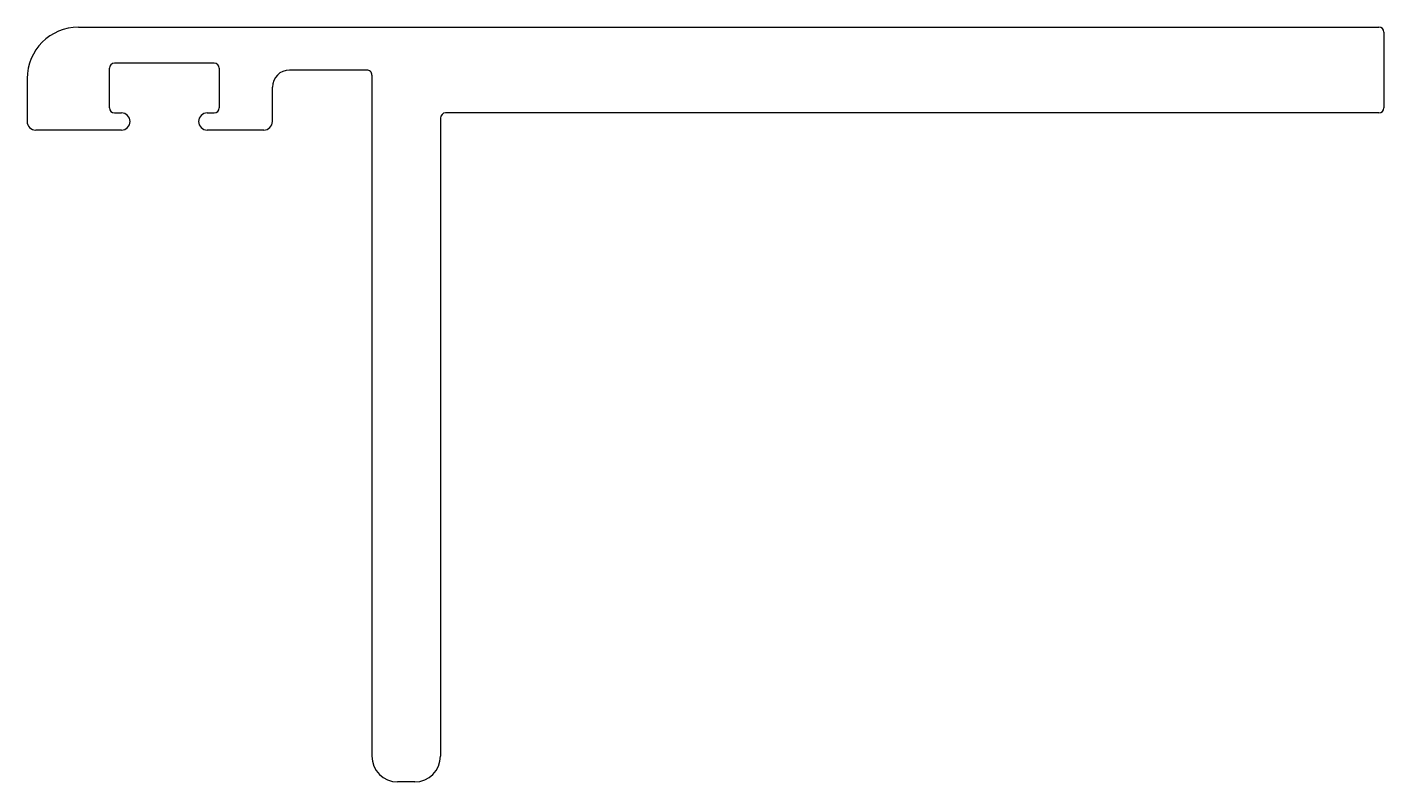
# Model space of a CAD drawing. Extents: x 568.3 to 647.4, y 582.5 to 626.5.
import ezdxf

# ---------------------------------------------------------------- set-up
doc = ezdxf.new("R2010")
doc.units = 0
doc.layers.get('0').update_dxf_attribs({"linetype": 'CONTINUOUS'})

msp = doc.modelspace()

# ---------------------------------------------------------------- linework, layer by layer
at = {"color": 7}
for p, q in [((571.277, 626.461), (647.074, 626.461)), ((647.377, 626.161), (647.377, 621.761)), ((579.177, 624.361), (573.377, 624.361)), ((568.277, 623.461), (568.277, 620.961)), ((573.077, 621.761), (573.077, 624.061)), ((579.477, 624.061), (579.477, 621.761)), ((588.077, 623.961), (583.577, 623.961)), ((588.377, 623.661), (588.377, 583.961)), ((582.577, 620.961), (582.577, 622.961)), ((573.377, 621.461), (573.777, 621.461)), ((578.777, 621.461), (579.177, 621.461)), ((592.377, 621.161), (592.377, 583.961)), ((647.077, 621.461), (592.677, 621.461)), ((573.777, 620.461), (568.777, 620.461)), ((582.077, 620.461), (578.777, 620.461)), ((590.877, 582.461), (589.877, 582.461))]:
    msp.add_line(p, q, dxfattribs=at)
for centre, radius, start, end in [((571.277, 623.461), 3, 90.00001, 180), ((647.077, 626.161), 0.3, 0, 89.99999), ((573.377, 624.061), 0.3, 90.00001, 180), ((579.177, 624.061), 0.3, 0, 89.99999), ((583.577, 622.961), 1, 90.00001, 180), ((588.077, 623.661), 0.3, 0, 90.00001), ((573.377, 621.761), 0.3, 180, 270), ((579.177, 621.761), 0.3, 270, 0), ((647.077, 621.761), 0.3, 270, 0), ((568.777, 620.961), 0.5, 180, 270), ((573.777, 620.961), 0.5, 270, 89.99999), ((578.777, 620.961), 0.5, 90.00001, 270), ((582.077, 620.961), 0.5, 270, 0), ((592.677, 621.161), 0.3, 90, 180), ((589.877, 583.961), 1.5, 180, 270), ((590.877, 583.961), 1.5, 270, 0)]:
    msp.add_arc(centre, radius, start, end, dxfattribs=at)

doc.saveas('drawing.dxf')
